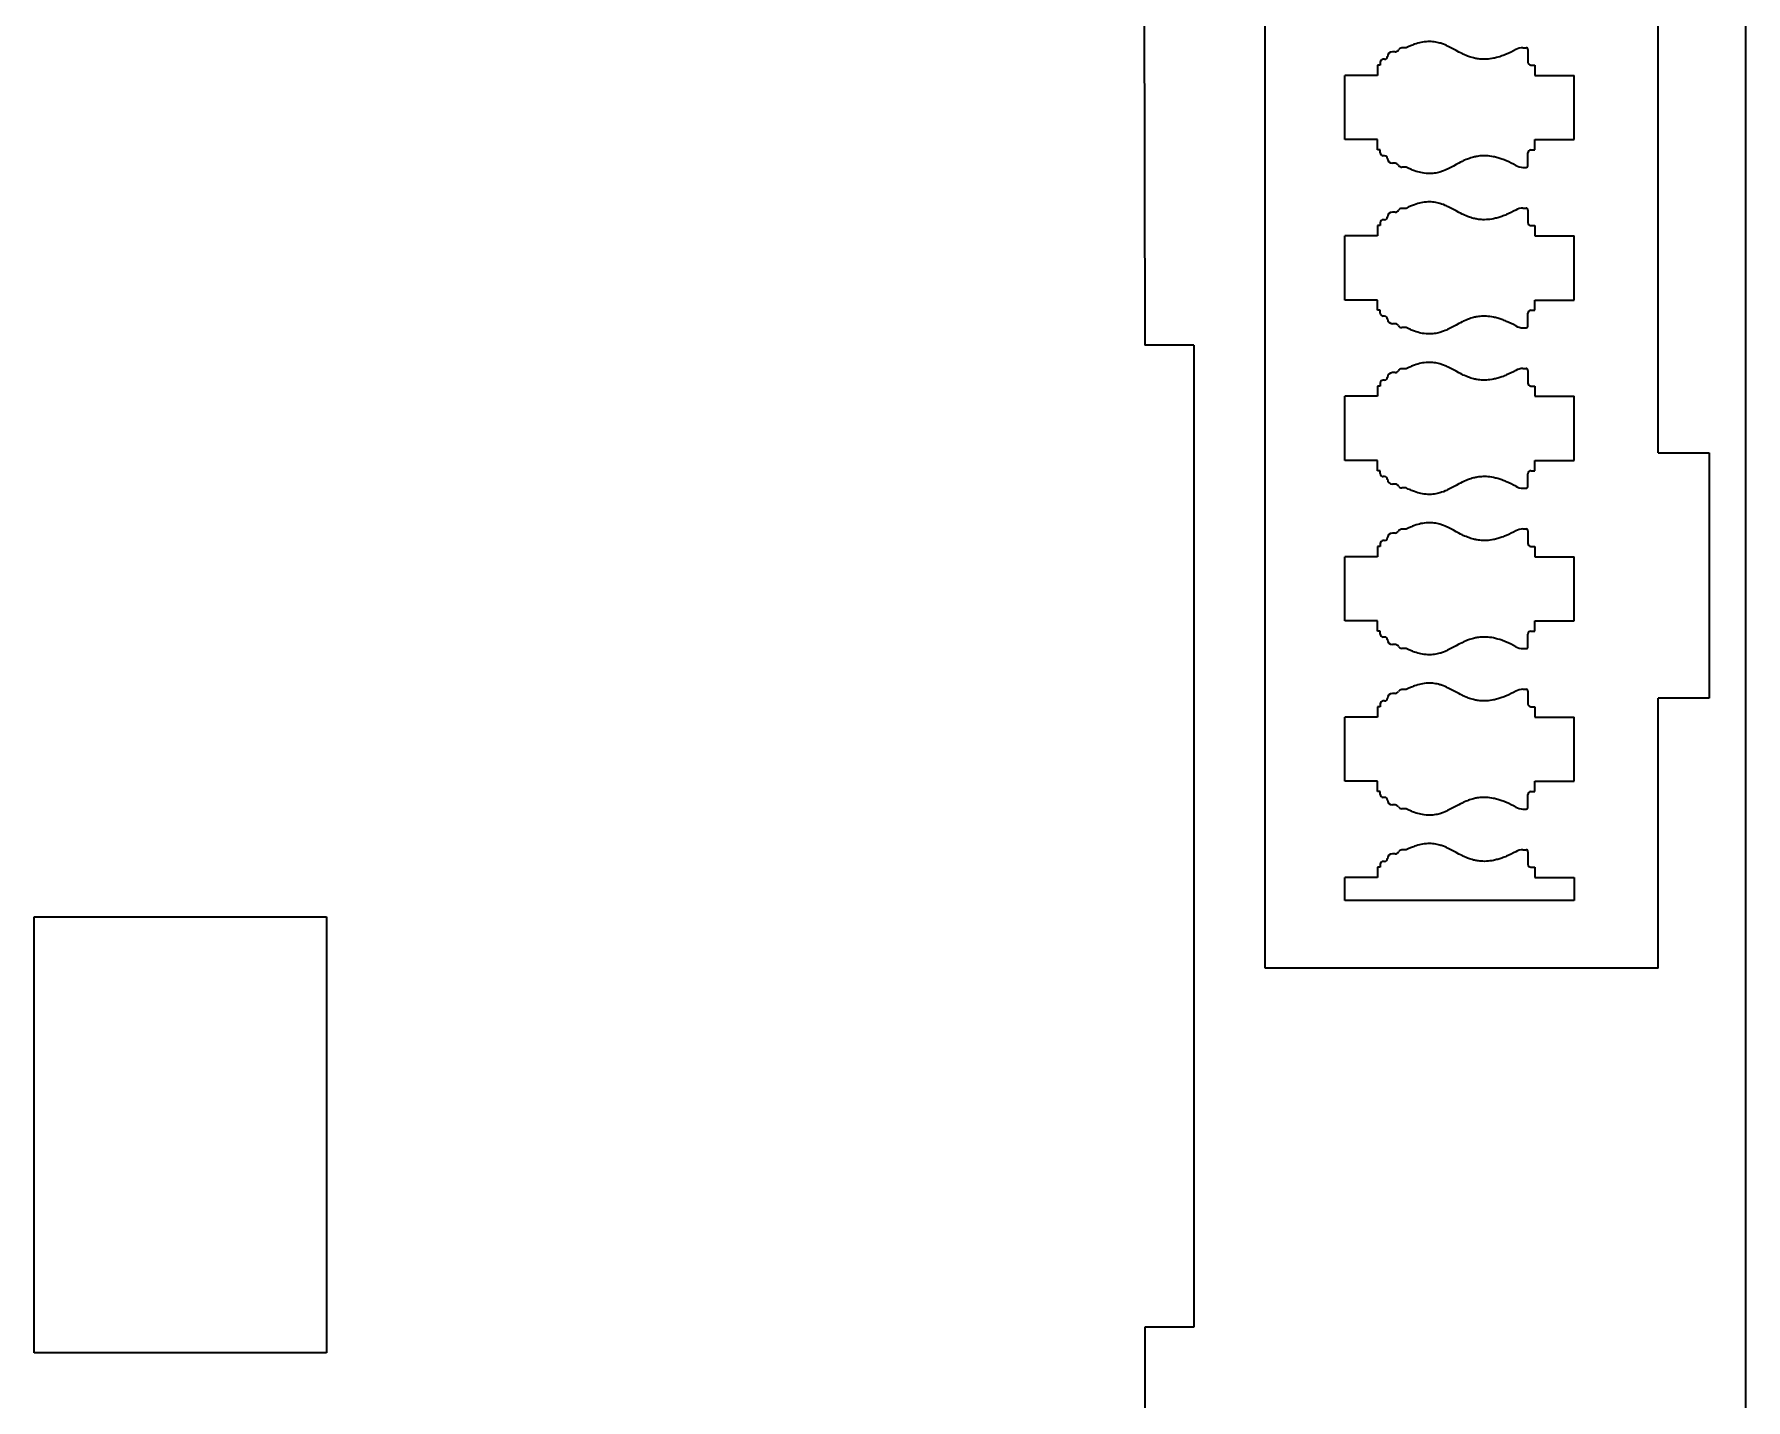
# Model space of a CAD drawing. Extents: x 94 to 729, y 59 to 547.
# Drawn here: x 554.9 to 729.2, y 256.8 to 395.8 of the extents above; entities that cross this region are included whole.
import ezdxf

# ---------------------------------------------------------------- set-up
doc = ezdxf.new("R2010")
doc.units = 0

msp = doc.modelspace()

# ---------------------------------------------------------------- linework, layer by layer
at = {"color": 7, "lineweight": 35}
for p, q in [((729.202271, 65.283936), (729.202271, 522.283936)), ((680.269592, 300.699738), (680.269592, 505.699738)), ((720.269592, 353.199738), (720.269592, 443.199738)), ((667.906128, 433.574951), (667.994507, 364.164856)), ((672.994507, 364.164856), (672.994507, 264.164856)), ((725.482849, 353.199738), (725.482849, 328.199738)), ((720.269531, 300.699738), (720.269531, 328.199738)), ((711.737122, 307.590729), (688.382996, 307.590729)), ((554.907654, 305.947754), (584.662231, 305.947754)), ((554.907654, 261.549316), (554.907654, 305.947754)), ((584.662231, 305.947754), (584.662231, 261.549316)), ((720.269531, 300.699738), (680.269592, 300.699738)), ((667.994507, 264.164856), (667.994507, 164.164856)), ((584.662231, 261.549316), (554.907654, 261.549316))]:
    msp.add_line(p, q, dxfattribs=at)
at = {"color": 7, "lineweight": 35, "ltscale": 0.006665}
for p, q in [((693.484924, 394.026215), (693.218323, 394.026215)), ((693.484924, 382.675659), (693.218323, 382.675659)), ((693.484924, 377.691071), (693.218323, 377.691071)), ((693.484924, 366.340515), (693.218323, 366.340515)), ((693.484924, 361.355927), (693.218323, 361.355927)), ((693.484924, 350.005371), (693.218323, 350.005371)), ((693.484924, 345.020782), (693.218323, 345.020782)), ((693.484924, 333.670227), (693.218323, 333.670227)), ((693.484924, 328.685638), (693.218323, 328.685638)), ((693.484924, 317.335083), (693.218323, 317.335083)), ((693.484924, 312.350494), (693.218323, 312.350494))]:
    msp.add_line(p, q, dxfattribs=at)
at = {"color": 7, "lineweight": 35, "ltscale": 0.011047}
for p, q in [((694.615845, 394.419678), (694.17395, 394.419678)), ((694.615845, 382.282166), (694.17395, 382.282166)), ((694.615845, 378.084534), (694.17395, 378.084534)), ((694.615845, 365.947021), (694.17395, 365.947021)), ((694.615845, 361.74939), (694.17395, 361.74939)), ((694.615845, 349.611877), (694.17395, 349.611877)), ((694.615845, 345.414246), (694.17395, 345.414246)), ((694.615845, 333.276733), (694.17395, 333.276733)), ((694.615845, 329.079102), (694.17395, 329.079102)), ((694.615845, 316.941589), (694.17395, 316.941589)), ((694.615845, 312.743958), (694.17395, 312.743958))]:
    msp.add_line(p, q, dxfattribs=at)
at = {"color": 7, "lineweight": 35, "ltscale": 0.007709}
for p, q in [((706.513977, 394.445526), (706.822327, 394.445526)), ((706.513977, 382.256348), (706.822327, 382.256348)), ((706.513977, 378.110382), (706.822327, 378.110382)), ((706.513977, 365.921204), (706.822327, 365.921204)), ((706.513977, 361.775238), (706.822327, 361.775238)), ((706.513977, 349.58606), (706.822327, 349.58606)), ((706.513977, 345.440094), (706.822327, 345.440094)), ((706.513977, 333.250916), (706.822327, 333.250916)), ((706.513977, 329.10495), (706.822327, 329.10495)), ((706.513977, 316.915771), (706.822327, 316.915771)), ((706.513977, 312.769806), (706.822327, 312.769806))]:
    msp.add_line(p, q, dxfattribs=at)
at = {"color": 7, "lineweight": 35, "ltscale": 0.032022}
for p, q in [((707.022339, 394.245514), (707.022339, 392.96463)), ((707.022339, 377.91037), (707.022339, 376.629486)), ((707.022339, 361.575226), (707.022339, 360.294342)), ((707.022339, 345.240082), (707.022339, 343.959198)), ((707.022339, 333.450897), (707.022339, 334.731781)), ((707.022339, 328.904938), (707.022339, 327.624054)), ((707.022339, 317.115753), (707.022339, 318.396637)), ((707.022339, 312.569794), (707.022339, 311.28891))]:
    msp.add_line(p, q, dxfattribs=at)
at = {"color": 7, "lineweight": 35, "ltscale": 0.02618}
for p, q in [((691.7099, 392.664642), (691.7099, 391.617462)), ((707.737122, 392.664642), (707.737122, 391.617462)), ((691.7099, 376.329498), (691.7099, 375.282318)), ((707.737122, 376.329498), (707.737122, 375.282318)), ((691.7099, 359.994354), (691.7099, 358.947174)), ((707.737122, 359.994354), (707.737122, 358.947174)), ((691.7099, 343.65921), (691.7099, 342.61203)), ((707.737122, 343.65921), (707.737122, 342.61203)), ((691.7099, 327.324066), (691.7099, 326.276886)), ((707.737122, 327.324066), (707.737122, 326.276886)), ((691.7099, 310.988922), (691.7099, 309.941742)), ((707.737122, 310.988922), (707.737122, 309.941742))]:
    msp.add_line(p, q, dxfattribs=at)
at = {"color": 7, "lineweight": 35, "ltscale": 0.006909}
for p, q in [((691.986267, 392.664642), (691.7099, 392.664642)), ((691.986267, 384.037231), (691.7099, 384.037231)), ((691.986267, 376.329498), (691.7099, 376.329498)), ((691.986267, 367.702087), (691.7099, 367.702087)), ((691.986267, 359.994354), (691.7099, 359.994354)), ((691.986267, 351.366943), (691.7099, 351.366943)), ((691.986267, 343.65921), (691.7099, 343.65921)), ((691.986267, 335.031799), (691.7099, 335.031799)), ((691.986267, 327.324066), (691.7099, 327.324066)), ((691.986267, 318.696655), (691.7099, 318.696655)), ((691.986267, 310.988922), (691.7099, 310.988922))]:
    msp.add_line(p, q, dxfattribs=at)
at = {"color": 7, "lineweight": 35, "ltscale": 0.007454}
for p, q in [((691.986267, 392.962799), (691.986267, 392.664642)), ((691.986267, 383.739075), (691.986267, 384.037231)), ((691.986267, 376.627655), (691.986267, 376.329498)), ((691.986267, 367.403931), (691.986267, 367.702087)), ((691.986267, 360.292511), (691.986267, 359.994354)), ((691.986267, 351.068787), (691.986267, 351.366943)), ((691.986267, 343.957367), (691.986267, 343.65921)), ((691.986267, 327.622223), (691.986267, 327.324066)), ((691.986267, 311.287079), (691.986267, 310.988922))]:
    msp.add_line(p, q, dxfattribs=at)
at = {"color": 7, "lineweight": 35, "ltscale": 0.003302}
for p, q in [((692.418335, 393.262817), (692.286255, 393.262817)), ((692.418335, 383.439056), (692.286255, 383.439056)), ((692.418335, 376.927673), (692.286255, 376.927673)), ((692.418335, 367.103912), (692.286255, 367.103912)), ((692.418335, 360.592529), (692.286255, 360.592529)), ((692.418335, 350.768768), (692.286255, 350.768768)), ((692.418335, 344.257385), (692.286255, 344.257385)), ((692.418335, 334.433624), (692.286255, 334.433624)), ((692.418335, 327.922241), (692.286255, 327.922241)), ((692.418335, 318.09848), (692.286255, 318.09848)), ((692.418335, 311.587097), (692.286255, 311.587097))]:
    msp.add_line(p, q, dxfattribs=at)
at = {"color": 7, "lineweight": 35, "ltscale": 0.000915}
for p, q in [((692.718323, 393.562805), (692.718323, 393.526215)), ((692.718323, 377.227661), (692.718323, 377.191071)), ((692.718323, 360.892517), (692.718323, 360.855927)), ((692.718323, 344.557373), (692.718323, 344.520782)), ((692.718323, 334.133636), (692.718323, 334.170227)), ((692.718323, 328.222229), (692.718323, 328.185638)), ((692.718323, 317.798492), (692.718323, 317.835083)), ((692.718323, 311.887085), (692.718323, 311.850494))]:
    msp.add_line(p, q, dxfattribs=at)
at = {"color": 7, "lineweight": 35, "ltscale": 0.01037}
for p, q in [((707.322327, 392.664642), (707.737122, 392.664642)), ((707.322327, 384.037231), (707.737122, 384.037231)), ((707.322327, 376.329498), (707.737122, 376.329498)), ((707.322327, 367.702087), (707.737122, 367.702087)), ((707.322327, 359.994354), (707.737122, 359.994354)), ((707.322327, 351.366943), (707.737122, 351.366943)), ((707.322327, 343.65921), (707.737122, 343.65921)), ((707.322327, 335.031799), (707.737122, 335.031799)), ((707.322327, 327.324066), (707.737122, 327.324066)), ((707.322327, 318.696655), (707.737122, 318.696655)), ((707.322327, 310.988922), (707.737122, 310.988922))]:
    msp.add_line(p, q, dxfattribs=at)
at = {"color": 7, "lineweight": 35, "ltscale": 0.163327}
for p, q in [((688.382996, 385.084381), (688.382996, 391.617462)), ((711.737122, 385.084381), (711.737122, 391.617462)), ((688.382996, 368.749237), (688.382996, 375.282318)), ((711.737122, 368.749237), (711.737122, 375.282318)), ((688.382996, 352.414093), (688.382996, 358.947174)), ((711.737122, 352.414093), (711.737122, 358.947174)), ((688.382996, 336.078949), (688.382996, 342.61203)), ((711.737122, 336.078949), (711.737122, 342.61203)), ((688.382996, 319.743805), (688.382996, 326.276886)), ((711.737122, 319.743805), (711.737122, 326.276886))]:
    msp.add_line(p, q, dxfattribs=at)
at = {"color": 7, "lineweight": 35, "ltscale": 0.083173}
for p, q in [((691.7099, 391.617462), (688.382996, 391.617462)), ((691.7099, 385.084381), (688.382996, 385.084381)), ((691.7099, 375.282318), (688.382996, 375.282318)), ((691.7099, 368.749237), (688.382996, 368.749237)), ((691.7099, 358.947174), (688.382996, 358.947174)), ((691.7099, 352.414093), (688.382996, 352.414093)), ((691.7099, 342.61203), (688.382996, 342.61203)), ((691.7099, 336.078949), (688.382996, 336.078949)), ((691.7099, 326.276886), (688.382996, 326.276886)), ((691.7099, 319.743805), (688.382996, 319.743805)), ((691.7099, 309.941742), (688.382996, 309.941742))]:
    msp.add_line(p, q, dxfattribs=at)
at = {"color": 7, "lineweight": 35, "ltscale": 0.1}
for p, q in [((707.737122, 391.617462), (711.737122, 391.617462)), ((707.737122, 385.084381), (711.737122, 385.084381)), ((707.737122, 375.282318), (711.737122, 375.282318)), ((707.737122, 368.749237), (711.737122, 368.749237)), ((707.737122, 358.947174), (711.737122, 358.947174)), ((707.737122, 352.414093), (711.737122, 352.414093)), ((707.737122, 342.61203), (711.737122, 342.61203)), ((707.737122, 336.078949), (711.737122, 336.078949)), ((707.737122, 326.276886), (711.737122, 326.276886)), ((707.737122, 319.743805), (711.737122, 319.743805)), ((707.737122, 309.941742), (711.737122, 309.941742))]:
    msp.add_line(p, q, dxfattribs=at)
at = {"color": 7, "lineweight": 35, "ltscale": 0.026179}
for p, q in [((691.7099, 384.037231), (691.7099, 385.084381)), ((707.737122, 384.037231), (707.737122, 385.084381)), ((691.7099, 367.702087), (691.7099, 368.749237)), ((707.737122, 367.702087), (707.737122, 368.749237)), ((691.7099, 351.366943), (691.7099, 352.414093)), ((707.737122, 351.366943), (707.737122, 352.414093)), ((691.7099, 335.031799), (691.7099, 336.078949)), ((707.737122, 335.031799), (707.737122, 336.078949)), ((691.7099, 318.696655), (691.7099, 319.743805)), ((707.737122, 318.696655), (707.737122, 319.743805))]:
    msp.add_line(p, q, dxfattribs=at)
at = {"color": 7, "lineweight": 35, "ltscale": 0.032021}
for p, q in [((707.022339, 382.45636), (707.022339, 383.737213)), ((707.022339, 366.121216), (707.022339, 367.402069)), ((707.022339, 349.786072), (707.022339, 351.066925))]:
    msp.add_line(p, q, dxfattribs=at)
at = {"color": 7, "lineweight": 35, "ltscale": 0.000916}
for p, q in [((692.718323, 383.139038), (692.718323, 383.175659)), ((692.718323, 366.803894), (692.718323, 366.840515)), ((692.718323, 350.46875), (692.718323, 350.505371))]:
    msp.add_line(p, q, dxfattribs=at)
at = {"color": 7, "lineweight": 35, "ltscale": 0.125}
for p, q in [((672.994507, 364.164856), (667.994507, 364.164856)), ((672.994507, 264.164856), (667.994507, 264.164856))]:
    msp.add_line(p, q, dxfattribs=at)
at = {"color": 7, "lineweight": 35, "ltscale": 0.130331}
msp.add_line((720.269592, 353.199738), (725.482849, 353.199738), dxfattribs=at)
at = {"color": 7, "lineweight": 35, "ltscale": 0.007455}
for p, q in [((691.986267, 334.733612), (691.986267, 335.031799)), ((691.986267, 318.398468), (691.986267, 318.696655))]:
    msp.add_line(p, q, dxfattribs=at)
at = {"color": 7, "lineweight": 35, "ltscale": 0.130333}
msp.add_line((725.482849, 328.199738), (720.269531, 328.199738), dxfattribs=at)
at = {"color": 7, "lineweight": 35, "ltscale": 0.058775}
for p, q in [((688.382996, 307.590729), (688.382996, 309.941742)), ((711.737122, 309.941742), (711.737122, 307.590729))]:
    msp.add_line(p, q, dxfattribs=at)
at = {"color": 7, "lineweight": 35}
for points in [[(705.773254, 394.24881), (705.54834, 394.124451), (705.319519, 394.006287), (705.086853, 393.894531), (704.850403, 393.78949), (704.730591, 393.739502), (704.609863, 393.691345), (704.488831, 393.645355), (704.367004, 393.601379), (704.156555, 393.531006), (703.944031, 393.467377), (703.834412, 393.437561), (703.724243, 393.409821), (703.61908, 393.385376), (703.51355, 393.362915), (703.332458, 393.329407), (703.150635, 393.302368), (702.96814, 393.282166), (702.785339, 393.269104), (702.602295, 393.263458), (702.419312, 393.265411), (702.276611, 393.272339), (702.134155, 393.283997), (701.992126, 393.300415), (701.850525, 393.321503), (701.757874, 393.33786), (701.665527, 393.356201), (701.570557, 393.377136), (701.476013, 393.400085), (701.338684, 393.437073), (701.202271, 393.478088), (701.066772, 393.522919), (700.96582, 393.558899), (700.865479, 393.596863), (700.716064, 393.657104), (700.568054, 393.721069), (700.436096, 393.781433), (700.305298, 393.844055), (700.146667, 393.92337), (699.989624, 394.004944), (699.695129, 394.1633), (699.436157, 394.304504), (699.30719, 394.374084), (699.113953, 394.47583), (698.978271, 394.544617), (698.842285, 394.610779), (698.714478, 394.669952), (698.58606, 394.726135), (698.407715, 394.798065), (698.227661, 394.862976), (698.136963, 394.892578), (698.045654, 394.920197), (697.907715, 394.957703), (697.768372, 394.990326), (697.627625, 395.017853), (697.485352, 395.040131), (697.320801, 395.058899), (697.154114, 395.070343), (696.985229, 395.07428), (696.813965, 395.070526), (696.640381, 395.05896), (696.464355, 395.039459), (696.285889, 395.011902), (696.127625, 394.98114), (695.967529, 394.944122), (695.80542, 394.900818), (695.641418, 394.851166), (695.475403, 394.795166), (695.371338, 394.757202), (695.266541, 394.716797), (695.159546, 394.67334), (695.051819, 394.62735), (694.835388, 394.528503), (694.615845, 394.419678)], [(705.773254, 382.453064), (705.54834, 382.577423), (705.319519, 382.695557), (705.086853, 382.807312), (704.850403, 382.912354), (704.730591, 382.962372), (704.609863, 383.010498), (704.488831, 383.056488), (704.367004, 383.100464), (704.156555, 383.170837), (703.944031, 383.234497), (703.834412, 383.264282), (703.724243, 383.292053), (703.61908, 383.316498), (703.51355, 383.338928), (703.332458, 383.372437), (703.150635, 383.399475), (702.96814, 383.419678), (702.785339, 383.432739), (702.602295, 383.438416), (702.419312, 383.436432), (702.276611, 383.429504), (702.134155, 383.417847), (701.992126, 383.401459), (701.850525, 383.380371), (701.757874, 383.363983), (701.665527, 383.345642), (701.570557, 383.324707), (701.476013, 383.301758), (701.338684, 383.264771), (701.202271, 383.223755), (701.066772, 383.178955), (700.96582, 383.142944), (700.865479, 383.105011), (700.716064, 383.044739), (700.568054, 382.980774), (700.436096, 382.920441), (700.305298, 382.857788), (700.146667, 382.778473), (699.989624, 382.696899), (699.695129, 382.538574), (699.436157, 382.397339), (699.30719, 382.327789), (699.113953, 382.226044), (698.978271, 382.157257), (698.842285, 382.091064), (698.714478, 382.031921), (698.58606, 381.975739), (698.407715, 381.903778), (698.227661, 381.838867), (698.136963, 381.809265), (698.045654, 381.781647), (697.907715, 381.744141), (697.768372, 381.711517), (697.627625, 381.68399), (697.485352, 381.661743), (697.320801, 381.642975), (697.154114, 381.631531), (696.985229, 381.627563), (696.813965, 381.631317), (696.640381, 381.642883), (696.464355, 381.662415), (696.285889, 381.689941), (696.127625, 381.720703), (695.967529, 381.757721), (695.80542, 381.801056), (695.641418, 381.850708), (695.475403, 381.906677), (695.371338, 381.944641), (695.266541, 381.985077), (695.159546, 382.028534), (695.051819, 382.074493), (694.835388, 382.17334), (694.615845, 382.282166)], [(705.773254, 377.913666), (705.54834, 377.789307), (705.319519, 377.671143), (705.086853, 377.559387), (704.850403, 377.454346), (704.730591, 377.404358), (704.609863, 377.356201), (704.488831, 377.310211), (704.367004, 377.266235), (704.156555, 377.195862), (703.944031, 377.132233), (703.834412, 377.102417), (703.724243, 377.074677), (703.61908, 377.050232), (703.51355, 377.027771), (703.332458, 376.994263), (703.150635, 376.967224), (702.96814, 376.947021), (702.785339, 376.93396), (702.602295, 376.928314), (702.419312, 376.930267), (702.276611, 376.937195), (702.134155, 376.948853), (701.992126, 376.965271), (701.850525, 376.986359), (701.757874, 377.002716), (701.665527, 377.021057), (701.570557, 377.041992), (701.476013, 377.064941), (701.338684, 377.101929), (701.202271, 377.142944), (701.066772, 377.187775), (700.96582, 377.223755), (700.865479, 377.261719), (700.716064, 377.32196), (700.568054, 377.385925), (700.436096, 377.446289), (700.305298, 377.508911), (700.146667, 377.588226), (699.989624, 377.6698), (699.695129, 377.828156), (699.436157, 377.96936), (699.30719, 378.03894), (699.113953, 378.140686), (698.978271, 378.209473), (698.842285, 378.275635), (698.714478, 378.334808), (698.58606, 378.390991), (698.407715, 378.462921), (698.227661, 378.527832), (698.136963, 378.557434), (698.045654, 378.585052), (697.907715, 378.622559), (697.768372, 378.655182), (697.627625, 378.682709), (697.485352, 378.704987), (697.320801, 378.723755), (697.154114, 378.735199), (696.985229, 378.739136), (696.813965, 378.735382), (696.640381, 378.723816), (696.464355, 378.704315), (696.285889, 378.676758), (696.127625, 378.645996), (695.967529, 378.608978), (695.80542, 378.565674), (695.641418, 378.516022), (695.475403, 378.460022), (695.371338, 378.422058), (695.266541, 378.381653), (695.159546, 378.338196), (695.051819, 378.292206), (694.835388, 378.193359), (694.615845, 378.084534)], [(705.773254, 366.11792), (705.54834, 366.242279), (705.319519, 366.360413), (705.086853, 366.472168), (704.850403, 366.577209), (704.730591, 366.627228), (704.609863, 366.675354), (704.488831, 366.721344), (704.367004, 366.76532), (704.156555, 366.835693), (703.944031, 366.899353), (703.834412, 366.929138), (703.724243, 366.956909), (703.61908, 366.981354), (703.51355, 367.003784), (703.332458, 367.037292), (703.150635, 367.064331), (702.96814, 367.084534), (702.785339, 367.097595), (702.602295, 367.103271), (702.419312, 367.101288), (702.276611, 367.09436), (702.134155, 367.082703), (701.992126, 367.066315), (701.850525, 367.045227), (701.757874, 367.028839), (701.665527, 367.010498), (701.570557, 366.989563), (701.476013, 366.966614), (701.338684, 366.929626), (701.202271, 366.888611), (701.066772, 366.843811), (700.96582, 366.8078), (700.865479, 366.769867), (700.716064, 366.709595), (700.568054, 366.64563), (700.436096, 366.585297), (700.305298, 366.522644), (700.146667, 366.443329), (699.989624, 366.361755), (699.695129, 366.20343), (699.436157, 366.062195), (699.30719, 365.992645), (699.113953, 365.8909), (698.978271, 365.822113), (698.842285, 365.75592), (698.714478, 365.696777), (698.58606, 365.640594), (698.407715, 365.568634), (698.227661, 365.503723), (698.136963, 365.474121), (698.045654, 365.446503), (697.907715, 365.408997), (697.768372, 365.376373), (697.627625, 365.348846), (697.485352, 365.326599), (697.320801, 365.307831), (697.154114, 365.296387), (696.985229, 365.292419), (696.813965, 365.296173), (696.640381, 365.307739), (696.464355, 365.327271), (696.285889, 365.354797), (696.127625, 365.385559), (695.967529, 365.422577), (695.80542, 365.465912), (695.641418, 365.515564), (695.475403, 365.571533), (695.371338, 365.609497), (695.266541, 365.649933), (695.159546, 365.69339), (695.051819, 365.739349), (694.835388, 365.838196), (694.615845, 365.947021)], [(705.773254, 361.578522), (705.54834, 361.454163), (705.319519, 361.335999), (705.086853, 361.224243), (704.850403, 361.119202), (704.730591, 361.069214), (704.609863, 361.021057), (704.488831, 360.975067), (704.367004, 360.931091), (704.156555, 360.860718), (703.944031, 360.797089), (703.834412, 360.767273), (703.724243, 360.739532), (703.61908, 360.715088), (703.51355, 360.692627), (703.332458, 360.659119), (703.150635, 360.63208), (702.96814, 360.611877), (702.785339, 360.598816), (702.602295, 360.59317), (702.419312, 360.595123), (702.276611, 360.602051), (702.134155, 360.613708), (701.992126, 360.630127), (701.850525, 360.651215), (701.757874, 360.667572), (701.665527, 360.685913), (701.570557, 360.706848), (701.476013, 360.729797), (701.338684, 360.766785), (701.202271, 360.8078), (701.066772, 360.852631), (700.96582, 360.888641), (700.865479, 360.926575), (700.716064, 360.986816), (700.568054, 361.050781), (700.436096, 361.111145), (700.305298, 361.173767), (700.146667, 361.253082), (699.989624, 361.334656), (699.695129, 361.493011), (699.436157, 361.634247), (699.30719, 361.703796), (699.113953, 361.805542), (698.978271, 361.874329), (698.842285, 361.940491), (698.714478, 361.999664), (698.58606, 362.055847), (698.407715, 362.127777), (698.227661, 362.192688), (698.136963, 362.22229), (698.045654, 362.249908), (697.907715, 362.287415), (697.768372, 362.320038), (697.627625, 362.347565), (697.485352, 362.369843), (697.320801, 362.388611), (697.154114, 362.400055), (696.985229, 362.403992), (696.813965, 362.400238), (696.640381, 362.388672), (696.464355, 362.369171), (696.285889, 362.341614), (696.127625, 362.310852), (695.967529, 362.273834), (695.80542, 362.23053), (695.641418, 362.180878), (695.475403, 362.124878), (695.371338, 362.086914), (695.266541, 362.046509), (695.159546, 362.003052), (695.051819, 361.957062), (694.835388, 361.858215), (694.615845, 361.74939)], [(705.773254, 349.782776), (705.54834, 349.907135), (705.319519, 350.025269), (705.086853, 350.137024), (704.850403, 350.242065), (704.730591, 350.292084), (704.609863, 350.34021), (704.488831, 350.3862), (704.367004, 350.430176), (704.156555, 350.500549), (703.944031, 350.564209), (703.834412, 350.593994), (703.724243, 350.621765), (703.61908, 350.64621), (703.51355, 350.66864), (703.332458, 350.702148), (703.150635, 350.729187), (702.96814, 350.74939), (702.785339, 350.762451), (702.602295, 350.768127), (702.419312, 350.766144), (702.276611, 350.759216), (702.134155, 350.747559), (701.992126, 350.731171), (701.850525, 350.710083), (701.757874, 350.693695), (701.665527, 350.675354), (701.570557, 350.654419), (701.476013, 350.63147), (701.338684, 350.594482), (701.202271, 350.553467), (701.066772, 350.508667), (700.96582, 350.472656), (700.865479, 350.434723), (700.716064, 350.374451), (700.568054, 350.310486), (700.436096, 350.250153), (700.305298, 350.1875), (700.146667, 350.108185), (699.989624, 350.026611), (699.695129, 349.868286), (699.436157, 349.727051), (699.30719, 349.657501), (699.113953, 349.555756), (698.978271, 349.486969), (698.842285, 349.420776), (698.714478, 349.361633), (698.58606, 349.30545), (698.407715, 349.23349), (698.227661, 349.168579), (698.136963, 349.138977), (698.045654, 349.111359), (697.907715, 349.073853), (697.768372, 349.041229), (697.627625, 349.013702), (697.485352, 348.991455), (697.320801, 348.972687), (697.154114, 348.961243), (696.985229, 348.957275), (696.813965, 348.961029), (696.640381, 348.972595), (696.464355, 348.992126), (696.285889, 349.019653), (696.127625, 349.050415), (695.967529, 349.087433), (695.80542, 349.130768), (695.641418, 349.18042), (695.475403, 349.236389), (695.371338, 349.274353), (695.266541, 349.314789), (695.159546, 349.358246), (695.051819, 349.404205), (694.835388, 349.503052), (694.615845, 349.611877)], [(705.773254, 345.243378), (705.54834, 345.119019), (705.319519, 345.000854), (705.086853, 344.889099), (704.850403, 344.784058), (704.730591, 344.73407), (704.609863, 344.685913), (704.488831, 344.639923), (704.367004, 344.595947), (704.156555, 344.525574), (703.944031, 344.461945), (703.834412, 344.432129), (703.724243, 344.404388), (703.61908, 344.379944), (703.51355, 344.357483), (703.332458, 344.323975), (703.150635, 344.296936), (702.96814, 344.276733), (702.785339, 344.263672), (702.602295, 344.258026), (702.419312, 344.259979), (702.276611, 344.266907), (702.134155, 344.278564), (701.992126, 344.294983), (701.850525, 344.316071), (701.757874, 344.332428), (701.665527, 344.350769), (701.570557, 344.371704), (701.476013, 344.394653), (701.338684, 344.431641), (701.202271, 344.472656), (701.066772, 344.517487), (700.96582, 344.553497), (700.865479, 344.591431), (700.716064, 344.651672), (700.568054, 344.715637), (700.436096, 344.776001), (700.305298, 344.838623), (700.146667, 344.917938), (699.989624, 344.999512), (699.695129, 345.157867), (699.436157, 345.299103), (699.30719, 345.368652), (699.113953, 345.470398), (698.978271, 345.539185), (698.842285, 345.605347), (698.714478, 345.66452), (698.58606, 345.720703), (698.407715, 345.792633), (698.227661, 345.857544), (698.136963, 345.887146), (698.045654, 345.914764), (697.907715, 345.952271), (697.768372, 345.984894), (697.627625, 346.012421), (697.485352, 346.034698), (697.320801, 346.053467), (697.154114, 346.064911), (696.985229, 346.068848), (696.813965, 346.065094), (696.640381, 346.053528), (696.464355, 346.034027), (696.285889, 346.00647), (696.127625, 345.975708), (695.967529, 345.93869), (695.80542, 345.895386), (695.641418, 345.845734), (695.475403, 345.789734), (695.371338, 345.75177), (695.266541, 345.711365), (695.159546, 345.667908), (695.051819, 345.621918), (694.835388, 345.523071), (694.615845, 345.414246)], [(705.773254, 333.447632), (705.54834, 333.571991), (705.319519, 333.690125), (705.086853, 333.80188), (704.850403, 333.906921), (704.730591, 333.95694), (704.609863, 334.005066), (704.488831, 334.051056), (704.367004, 334.095032), (704.156555, 334.165436), (703.944031, 334.229065), (703.834412, 334.25885), (703.724243, 334.286621), (703.61908, 334.311066), (703.51355, 334.333496), (703.332458, 334.367004), (703.150635, 334.394043), (702.96814, 334.414246), (702.785339, 334.427307), (702.602295, 334.432983), (702.419312, 334.431), (702.276611, 334.424103), (702.134155, 334.412415), (701.992126, 334.396027), (701.850525, 334.374939), (701.757874, 334.358551), (701.665527, 334.34021), (701.570557, 334.319305), (701.476013, 334.296356), (701.338684, 334.259338), (701.202271, 334.218353), (701.066772, 334.173523), (700.96582, 334.137512), (700.865479, 334.099579), (700.716064, 334.039307), (700.568054, 333.975342), (700.436096, 333.915009), (700.305298, 333.852356), (700.146667, 333.773041), (699.989624, 333.691498), (699.695129, 333.533142), (699.436157, 333.391907), (699.30719, 333.322357), (699.113953, 333.220612), (698.978271, 333.151825), (698.842285, 333.085663), (698.714478, 333.026489), (698.58606, 332.970306), (698.407715, 332.898346), (698.227661, 332.833435), (698.136963, 332.803833), (698.045654, 332.776215), (697.907715, 332.738708), (697.768372, 332.706085), (697.627625, 332.678558), (697.485352, 332.656311), (697.320801, 332.637543), (697.154114, 332.626099), (696.985229, 332.622131), (696.813965, 332.625885), (696.640381, 332.637451), (696.464355, 332.656952), (696.285889, 332.684509), (696.127625, 332.715271), (695.967529, 332.752289), (695.80542, 332.795624), (695.641418, 332.845276), (695.475403, 332.901245), (695.371338, 332.939209), (695.266541, 332.979645), (695.159546, 333.023102), (695.051819, 333.069061), (694.835388, 333.167908), (694.615845, 333.276733)], [(705.773254, 328.908234), (705.54834, 328.783875), (705.319519, 328.66571), (705.086853, 328.553955), (704.850403, 328.448914), (704.730591, 328.398926), (704.609863, 328.350769), (704.488831, 328.304779), (704.367004, 328.260803), (704.156555, 328.19043), (703.944031, 328.126801), (703.834412, 328.096985), (703.724243, 328.069244), (703.61908, 328.0448), (703.51355, 328.022339), (703.332458, 327.988831), (703.150635, 327.961823), (702.96814, 327.941589), (702.785339, 327.928528), (702.602295, 327.922882), (702.419312, 327.924835), (702.276611, 327.931763), (702.134155, 327.94342), (701.992126, 327.959839), (701.850525, 327.980927), (701.757874, 327.997284), (701.665527, 328.015625), (701.570557, 328.03656), (701.476013, 328.059509), (701.338684, 328.096497), (701.202271, 328.137512), (701.066772, 328.182343), (700.96582, 328.218353), (700.865479, 328.256287), (700.716064, 328.316528), (700.568054, 328.380493), (700.436096, 328.440826), (700.305298, 328.503479), (700.146667, 328.582794), (699.989624, 328.664368), (699.695129, 328.822723), (699.436157, 328.963959), (699.30719, 329.033508), (699.113953, 329.135254), (698.978271, 329.204041), (698.842285, 329.270203), (698.714478, 329.329376), (698.58606, 329.385559), (698.407715, 329.457489), (698.227661, 329.5224), (698.136963, 329.552032), (698.045654, 329.57962), (697.907715, 329.617126), (697.768372, 329.64975), (697.627625, 329.677277), (697.485352, 329.699554), (697.320801, 329.718323), (697.154114, 329.729767), (696.985229, 329.733704), (696.813965, 329.72995), (696.640381, 329.718384), (696.464355, 329.698883), (696.285889, 329.671326), (696.127625, 329.640564), (695.967529, 329.603546), (695.80542, 329.560242), (695.641418, 329.51059), (695.475403, 329.45459), (695.371338, 329.416626), (695.266541, 329.376221), (695.159546, 329.332764), (695.051819, 329.286774), (694.835388, 329.187927), (694.615845, 329.079102)], [(705.773254, 317.112488), (705.54834, 317.236847), (705.319519, 317.35498), (705.086853, 317.466736), (704.850403, 317.571777), (704.730591, 317.621796), (704.609863, 317.669922), (704.488831, 317.715912), (704.367004, 317.759888), (704.156555, 317.830292), (703.944031, 317.893921), (703.834412, 317.923706), (703.724243, 317.951477), (703.61908, 317.975922), (703.51355, 317.998352), (703.332458, 318.03186), (703.150635, 318.058899), (702.96814, 318.079102), (702.785339, 318.092163), (702.602295, 318.097839), (702.419312, 318.095856), (702.276611, 318.088959), (702.134155, 318.077271), (701.992126, 318.060883), (701.850525, 318.039795), (701.757874, 318.023407), (701.665527, 318.005066), (701.570557, 317.984161), (701.476013, 317.961212), (701.338684, 317.924194), (701.202271, 317.883209), (701.066772, 317.838379), (700.96582, 317.802368), (700.865479, 317.764435), (700.716064, 317.704163), (700.568054, 317.640198), (700.436096, 317.579865), (700.305298, 317.517212), (700.146667, 317.437897), (699.989624, 317.356354), (699.695129, 317.197998), (699.436157, 317.056763), (699.30719, 316.987213), (699.113953, 316.885468), (698.978271, 316.816681), (698.842285, 316.750519), (698.714478, 316.691345), (698.58606, 316.635162), (698.407715, 316.563202), (698.227661, 316.498291), (698.136963, 316.468689), (698.045654, 316.441071), (697.907715, 316.403564), (697.768372, 316.370941), (697.627625, 316.343414), (697.485352, 316.321167), (697.320801, 316.302399), (697.154114, 316.290955), (696.985229, 316.286987), (696.813965, 316.290741), (696.640381, 316.302307), (696.464355, 316.321808), (696.285889, 316.349365), (696.127625, 316.380127), (695.967529, 316.417145), (695.80542, 316.46048), (695.641418, 316.510132), (695.475403, 316.566101), (695.371338, 316.604065), (695.266541, 316.644501), (695.159546, 316.687958), (695.051819, 316.733917), (694.835388, 316.832764), (694.615845, 316.941589)], [(705.773254, 312.57309), (705.54834, 312.44873), (705.319519, 312.330566), (705.086853, 312.218811), (704.850403, 312.11377), (704.730591, 312.063782), (704.609863, 312.015625), (704.488831, 311.969635), (704.367004, 311.925659), (704.156555, 311.855286), (703.944031, 311.791656), (703.834412, 311.761841), (703.724243, 311.7341), (703.61908, 311.709656), (703.51355, 311.687195), (703.332458, 311.653687), (703.150635, 311.626678), (702.96814, 311.606445), (702.785339, 311.593384), (702.602295, 311.587738), (702.419312, 311.589691), (702.276611, 311.596619), (702.134155, 311.608276), (701.992126, 311.624695), (701.850525, 311.645782), (701.757874, 311.66214), (701.665527, 311.680481), (701.570557, 311.701416), (701.476013, 311.724365), (701.338684, 311.761353), (701.202271, 311.802368), (701.066772, 311.847198), (700.96582, 311.883209), (700.865479, 311.921143), (700.716064, 311.981384), (700.568054, 312.045349), (700.436096, 312.105682), (700.305298, 312.168365), (700.146667, 312.24765), (699.989624, 312.329224), (699.695129, 312.487579), (699.436157, 312.628815), (699.30719, 312.698364), (699.113953, 312.80011), (698.978271, 312.868896), (698.842285, 312.935059), (698.714478, 312.994232), (698.58606, 313.050415), (698.407715, 313.122345), (698.227661, 313.187256), (698.136963, 313.216888), (698.045654, 313.244476), (697.907715, 313.281982), (697.768372, 313.314606), (697.627625, 313.342133), (697.485352, 313.36441), (697.320801, 313.383179), (697.154114, 313.394623), (696.985229, 313.39856), (696.813965, 313.394806), (696.640381, 313.38324), (696.464355, 313.363739), (696.285889, 313.336182), (696.127625, 313.30542), (695.967529, 313.268402), (695.80542, 313.225098), (695.641418, 313.175446), (695.475403, 313.119446), (695.371338, 313.081482), (695.266541, 313.041077), (695.159546, 312.99762), (695.051819, 312.95163), (694.835388, 312.852783), (694.615845, 312.743958)]]:
    msp.add_lwpolyline(points, dxfattribs=at)
for centre, radius, start, end in [((693.218323, 393.526215), 0.5, 90.000003, 179.999995), ((693.484924, 394.426208), 0.4, 269.999997, 329.459052), ((694.17395, 394.019684), 0.4, 90.000003, 149.459033), ((706.513977, 392.952728), 1.492798, 90.000003, 119.747095), ((706.822327, 394.245514), 0.2, 360, 90.000003), ((692.286255, 392.962799), 0.3, 90.000003, 180.000005), ((692.418335, 393.562805), 0.3, 269.999997, 0), ((707.322327, 392.96463), 0.3, 180.000005, 269.999997), ((692.286255, 383.739075), 0.3, 180.000005, 269.999997), ((707.322327, 383.737213), 0.3, 90.000003, 180.000005), ((692.418335, 383.139038), 0.3, 360, 90.000003), ((693.218323, 383.175659), 0.5, 180.000005, 269.999997), ((693.484924, 382.275635), 0.4, 30.540948, 90.000003), ((694.17395, 382.682159), 0.4, 210.540967, 269.999997), ((706.513977, 383.749146), 1.492798, 240.252905, 269.999997), ((706.822327, 382.45636), 0.2, 269.999997, 0), ((692.286255, 376.627655), 0.3, 90.000003, 180.000005), ((692.418335, 377.227661), 0.3, 269.999997, 0), ((693.218323, 377.191071), 0.5, 90.000003, 179.999995), ((693.484924, 378.091064), 0.4, 269.999997, 329.459052), ((694.17395, 377.68454), 0.4, 90.000003, 149.459033), ((706.513977, 376.617584), 1.492798, 90.000003, 119.747095), ((706.822327, 377.91037), 0.2, 360, 90.000003), ((707.322327, 376.629486), 0.3, 180.000005, 269.999997), ((692.286255, 367.403931), 0.3, 180.000005, 269.999997), ((692.418335, 366.803894), 0.3, 360, 90.000003), ((693.218323, 366.840515), 0.5, 180.000005, 269.999997), ((693.484924, 365.940491), 0.4, 30.540948, 90.000003), ((694.17395, 366.347015), 0.4, 210.540967, 269.999997), ((706.513977, 367.414001), 1.492798, 240.252905, 269.999997), ((706.822327, 366.121216), 0.2, 269.999997, 0), ((707.322327, 367.402069), 0.3, 90.000003, 180.000005), ((692.418335, 360.892517), 0.3, 269.999997, 0), ((693.218323, 360.855927), 0.5, 90.000003, 179.999995), ((693.484924, 361.75592), 0.4, 269.999997, 329.459052), ((694.17395, 361.349396), 0.4, 90.000003, 149.459033), ((706.513977, 360.28244), 1.492798, 90.000003, 119.747095), ((706.822327, 361.575226), 0.2, 360, 90.000003), ((692.286255, 360.292511), 0.3, 90.000003, 180.000005), ((707.322327, 360.294342), 0.3, 180.000005, 269.999997), ((692.286255, 351.068787), 0.3, 180.000005, 269.999997), ((692.418335, 350.46875), 0.3, 360, 90.000003), ((693.218323, 350.505371), 0.5, 180.000005, 269.999997), ((707.322327, 351.066925), 0.3, 90.000003, 180.000005), ((693.484924, 349.605347), 0.4, 30.540948, 90.000003), ((694.17395, 350.011871), 0.4, 210.540967, 269.999997), ((706.513977, 351.078857), 1.492798, 240.252905, 269.999997), ((706.822327, 349.786072), 0.2, 269.999997, 0), ((693.484924, 345.420776), 0.4, 269.999997, 329.459052), ((694.17395, 345.014252), 0.4, 90.000003, 149.459033), ((706.513977, 343.947296), 1.492798, 90.000003, 119.747095), ((706.822327, 345.240082), 0.2, 360, 90.000003), ((692.286255, 343.957367), 0.3, 90.000003, 180.000005), ((692.418335, 344.557373), 0.3, 269.999997, 0), ((693.218323, 344.520782), 0.5, 90.000003, 179.999995), ((707.322327, 343.959198), 0.3, 180.000005, 269.999997), ((692.286255, 334.733612), 0.3, 180.000005, 269.999997), ((707.322327, 334.731781), 0.3, 90.000003, 180.000005), ((692.418335, 334.133636), 0.3, 360, 90.000003), ((693.218323, 334.170227), 0.5, 180.000005, 269.999997), ((693.484924, 333.270203), 0.4, 30.540948, 90.000003), ((694.17395, 333.676727), 0.4, 210.540967, 269.999997), ((706.513977, 334.743713), 1.492798, 240.252905, 269.999997), ((706.822327, 333.450897), 0.2, 269.999997, 0), ((692.286255, 327.622223), 0.3, 90.000003, 180.000005), ((692.418335, 328.222229), 0.3, 269.999997, 0), ((693.218323, 328.185638), 0.5, 90.000003, 179.999995), ((693.484924, 329.085632), 0.4, 269.999997, 329.459052), ((694.17395, 328.679108), 0.4, 90.000003, 149.459033), ((706.513977, 327.612152), 1.492798, 90.000003, 119.747095), ((706.822327, 328.904938), 0.2, 360, 90.000003), ((707.322327, 327.624054), 0.3, 180.000005, 269.999997), ((692.286255, 318.398468), 0.3, 180.000005, 269.999997), ((692.418335, 317.798492), 0.3, 360, 90.000003), ((693.218323, 317.835083), 0.5, 180.000005, 269.999997), ((693.484924, 316.935059), 0.4, 30.540948, 90.000003), ((707.322327, 318.396637), 0.3, 90.000003, 180.000005), ((694.17395, 317.341583), 0.4, 210.540967, 269.999997), ((706.513977, 318.408569), 1.492798, 240.252905, 269.999997), ((706.822327, 317.115753), 0.2, 269.999997, 0), ((693.218323, 311.850494), 0.5, 90.000003, 179.999995), ((693.484924, 312.750488), 0.4, 269.999997, 329.459052), ((694.17395, 312.343964), 0.4, 90.000003, 149.459033), ((706.513977, 311.277008), 1.492798, 90.000003, 119.747095), ((706.822327, 312.569794), 0.2, 360, 90.000003), ((692.286255, 311.287079), 0.3, 90.000003, 180.000005), ((692.418335, 311.887085), 0.3, 269.999997, 0), ((707.322327, 311.28891), 0.3, 180.000005, 269.999997)]:
    msp.add_arc(centre, radius, start, end, dxfattribs=at)

doc.saveas('drawing.dxf')
